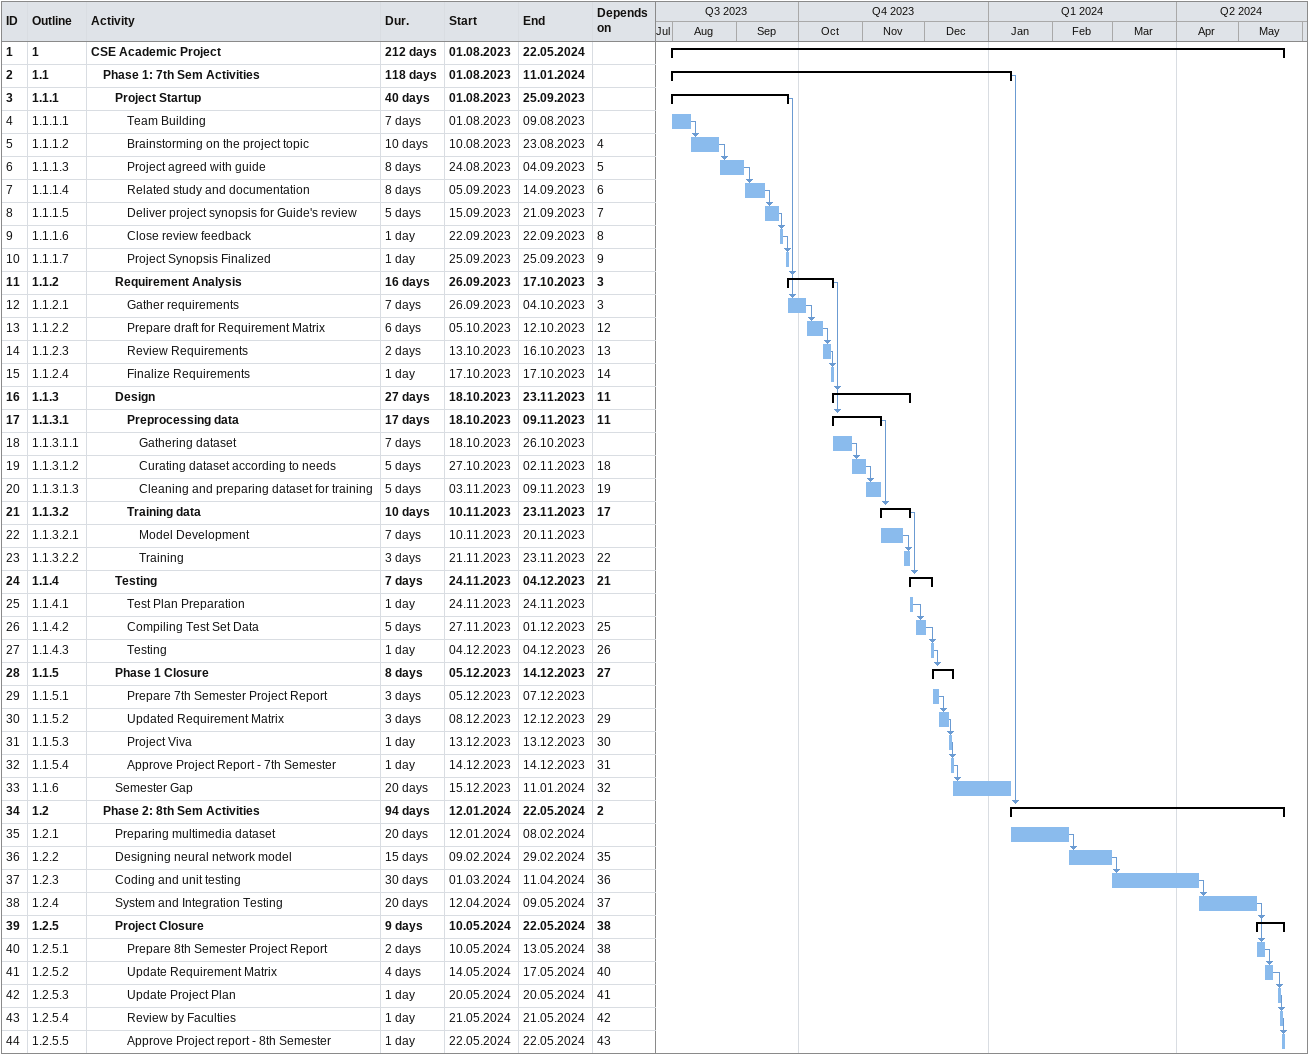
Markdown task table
| ID | WBS | Task | Duration | Start | Finish | Predecessors |
|---|---|---|---|---|---|---|
| 1 | 1 | **CSE Academic Project** | 212d | 2023-08-01 | 2024-05-22 |  |
| 2 | 1.1 | **Phase 1: 7th Sem Activities** | 118d | 2023-08-01 | 2024-01-11 |  |
| 3 | 1.1.1 | **Project Startup** | 40d | 2023-08-01 | 2023-09-25 |  |
| 4 | 1.1.1.1 | Team Building | 7d | 2023-08-01 | 2023-08-09 |  |
| 5 | 1.1.1.2 | Brainstorming on the project topic | 10d | 2023-08-10 | 2023-08-23 | 4 |
| 6 | 1.1.1.3 | Project agreed with guide | 8d | 2023-08-24 | 2023-09-04 | 5 |
| 7 | 1.1.1.4 | Related study and documentation | 8d | 2023-09-05 | 2023-09-14 | 6 |
| 8 | 1.1.1.5 | Deliver project synopsis for Guide's review | 5d | 2023-09-15 | 2023-09-21 | 7 |
| 9 | 1.1.1.6 | Close review feedback | 1d | 2023-09-22 | 2023-09-22 | 8 |
| 10 | 1.1.1.7 | Project Synopsis Finalized | 1d | 2023-09-25 | 2023-09-25 | 9 |
| 11 | 1.1.2 | **Requirement Analysis** | 16d | 2023-09-26 | 2023-10-17 | 3 |
| 12 | 1.1.2.1 | Gather requirements | 7d | 2023-09-26 | 2023-10-04 | 3 |
| 13 | 1.1.2.2 | Prepare draft for Requirement Matrix | 6d | 2023-10-05 | 2023-10-12 | 12 |
| 14 | 1.1.2.3 | Review Requirements | 2d | 2023-10-13 | 2023-10-16 | 13 |
| 15 | 1.1.2.4 | Finalize Requirements | 1d | 2023-10-17 | 2023-10-17 | 14 |
| 16 | 1.1.3 | **Design** | 27d | 2023-10-18 | 2023-11-23 | 11 |
| 17 | 1.1.3.1 | **Preprocessing data** | 17d | 2023-10-18 | 2023-11-09 | 11 |
| 18 | 1.1.3.1.1 | Gathering dataset | 7d | 2023-10-18 | 2023-10-26 |  |
| 19 | 1.1.3.1.2 | Curating dataset according to needs | 5d | 2023-10-27 | 2023-11-02 | 18 |
| 20 | 1.1.3.1.3 | Cleaning and preparing dataset for training | 5d | 2023-11-03 | 2023-11-09 | 19 |
| 21 | 1.1.3.2 | **Training data** | 10d | 2023-11-10 | 2023-11-23 | 17 |
| 22 | 1.1.3.2.1 | Model Development | 7d | 2023-11-10 | 2023-11-20 |  |
| 23 | 1.1.3.2.2 | Training | 3d | 2023-11-21 | 2023-11-23 | 22 |
| 24 | 1.1.4 | **Testing** | 7d | 2023-11-24 | 2023-12-04 | 21 |
| 25 | 1.1.4.1 | Test Plan Preparation | 1d | 2023-11-24 | 2023-11-24 |  |
| 26 | 1.1.4.2 | Compiling Test Set Data | 5d | 2023-11-27 | 2023-12-01 | 25 |
| 27 | 1.1.4.3 | Testing | 1d | 2023-12-04 | 2023-12-04 | 26 |
| 28 | 1.1.5 | **Phase 1 Closure** | 8d | 2023-12-05 | 2023-12-14 | 27 |
| 29 | 1.1.5.1 | Prepare 7th Semester Project Report | 3d | 2023-12-05 | 2023-12-07 |  |
| 30 | 1.1.5.2 | Updated Requirement Matrix | 3d | 2023-12-08 | 2023-12-12 | 29 |
| 31 | 1.1.5.3 | Project Viva | 1d | 2023-12-13 | 2023-12-13 | 30 |
| 32 | 1.1.5.4 | Approve Project Report - 7th Semester | 1d | 2023-12-14 | 2023-12-14 | 31 |
| 33 | 1.1.6 | Semester Gap | 20d | 2023-12-15 | 2024-01-11 | 32 |
| 34 | 1.2 | **Phase 2: 8th Sem Activities** | 94d | 2024-01-12 | 2024-05-22 | 2 |
| 35 | 1.2.1 | Preparing multimedia dataset | 20d | 2024-01-12 | 2024-02-08 |  |
| 36 | 1.2.2 | Designing neural network model | 15d | 2024-02-09 | 2024-02-29 | 35 |
| 37 | 1.2.3 | Coding and unit testing | 30d | 2024-03-01 | 2024-04-11 | 36 |
| 38 | 1.2.4 | System and Integration Testing | 20d | 2024-04-12 | 2024-05-09 | 37 |
| 39 | 1.2.5 | **Project Closure** | 9d | 2024-05-10 | 2024-05-22 | 38 |
| 40 | 1.2.5.1 | Prepare 8th Semester Project Report | 2d | 2024-05-10 | 2024-05-13 | 38 |
| 41 | 1.2.5.2 | Update Requirement Matrix | 4d | 2024-05-14 | 2024-05-17 | 40 |
| 42 | 1.2.5.3 | Update Project Plan | 1d | 2024-05-20 | 2024-05-20 | 41 |
| 43 | 1.2.5.4 | Review by Faculties | 1d | 2024-05-21 | 2024-05-21 | 42 |
| 44 | 1.2.5.5 | Approve Project report - 8th Semester | 1d | 2024-05-22 | 2024-05-22 | 43 |
